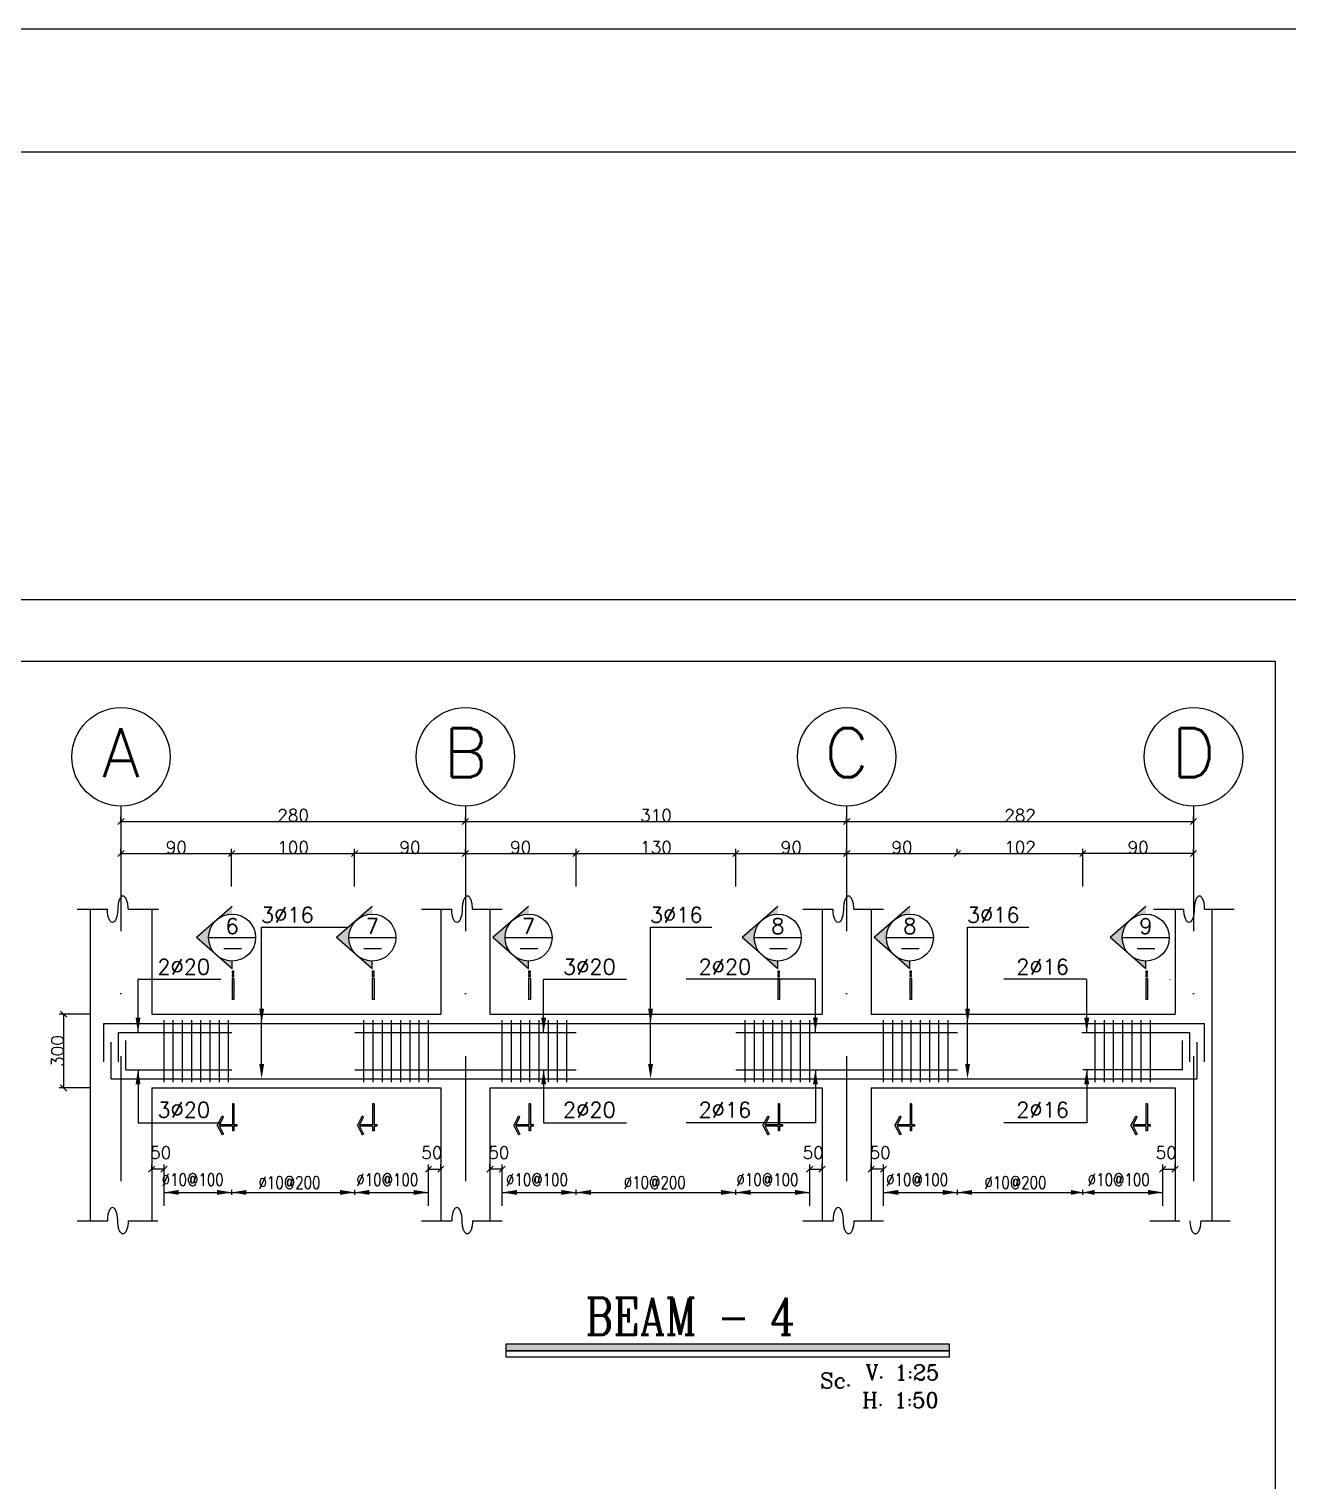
# Model space of a CAD drawing. Header units: millimetres. Extents: x -231 to 30223, y -7037 to 7120.
# Drawn here: x 23956 to 26003, y 4760 to 7120 of the extents above; entities that cross this region are included whole.
import ezdxf
from ezdxf.enums import TextEntityAlignment as Align

# ---------------------------------------------------------------- set-up
doc = ezdxf.new("R2010")
doc.units = ezdxf.units.MM
doc.linetypes.add('DASHDOTX2', pattern=[50.8, 25.4, -12.7, 0, -12.7])
for name, color, linetype in [('2', 2, 'Continuous'), ('3', 3, 'Continuous'), ('44', 150, 'Continuous'), ('5', 7, 'Continuous'), ('ax', 1, 'DASHDOTX2'), ('CADR', 2, 'Continuous'), ('COV', 4, 'Continuous'), ('DIM', 1, 'Continuous'), ('DST', 1, 'Continuous'), ('ESTILA', 7, 'Continuous'), ('HAT', 4, 'Continuous'), ('KH', 3, 'Continuous'), ('STT', 6, 'Continuous'), ('TEX', 4, 'Continuous'), ('TX', 2, 'Continuous'), ('TX1', 3, 'Continuous')]:
    doc.layers.add(name, color=color, linetype=linetype)
doc.styles.add('RC2', font='ROMANC.SHX', dxfattribs={"height": 25})
doc.styles.add('RC5', font='ROMANC.SHX', dxfattribs={"height": 50})
doc.styles.add('ROMANS', font='romans.shx')
doc.dimstyles.new('SC25', dxfattribs={"dimscale": 0.1, "dimtxt": 200, "dimasz": 0.5, "dimexe": 75, "dimexo": 0, "dimgap": 0, "dimtad": 1, "dimdec": 0, "dimlfac": 2.5, "dimdsep": 46, "dimtxsty": 'ROMANS', "dimblk": 'TIC', "dimcen": 0, "dimclrd": 44, "dimclre": 13, "dimclrt": 62, "dimadec": 0, "dimazin": 0, "dimtfac": 0.925926, "dimtdec": 0, "dimtix": 1, "dimtmove": 2, "dimatfit": 3, "dimldrblk": 'TIC', "dimfxl": 1, "dimtolj": 1, "dimarcsym": 0})
doc.dimstyles.new('SC50', dxfattribs={"dimscale": 0.1, "dimtxt": 200, "dimasz": 0.5, "dimexe": 75, "dimexo": 0, "dimgap": 0, "dimtad": 1, "dimdec": 0, "dimlfac": 0.5, "dimdsep": 46, "dimtxsty": 'ROMANS', "dimblk": 'TIC', "dimcen": 0, "dimclrd": 44, "dimclre": 1, "dimclrt": 62, "dimadec": 0, "dimazin": 0, "dimtfac": 0.925926, "dimtdec": 0, "dimtix": 1, "dimtmove": 2, "dimatfit": 3, "dimldrblk": 'TIC', "dimfxl": 1, "dimtolj": 1, "dimarcsym": 0})

# ---------------------------------------------------------------- blocks, each defined once
blk = doc.blocks.new('TIC')
blk.add_line((-100, -100), (100, 100))
blk = doc.blocks.new('*D208')
at = {"layer": 'DIM', "color": 1, "lineweight": -2, "transparency": 16777216}
for p, q in [((24845.5, 5726.1), (24845.5, 5787.4)), ((25105.4, 5726.1), (25105.4, 5787.4))]:
    blk.add_line(p, q, dxfattribs=at)
at = {"layer": 'DIM', "color": 44, "lineweight": -2, "transparency": 16777216}
blk.add_line((24845.6, 5779.9), (25105.3, 5779.9), dxfattribs=at)
at = {"layer": 'DIM', "color": 44, "lineweight": -2, "transparency": 16777216, "xscale": 0.05, "yscale": 0.05, "zscale": 0.05, "rotation": 180}
blk.add_blockref('TIC', (24845.5, 5779.9), dxfattribs=at)
at = {"layer": 'DIM', "color": 44, "lineweight": -2, "transparency": 16777216, "xscale": 0.05, "yscale": 0.05, "zscale": 0.05}
blk.add_blockref('TIC', (25105.4, 5779.9), dxfattribs=at)
at = {"layer": 'DIM', "color": 62, "transparency": 16777216, "insert": (24975.5, 5789.9), "char_height": 20, "attachment_point": 5, "style": 'ROMANS'}
blk.add_mtext('\\A1;130', dxfattribs=at)
blk = doc.blocks.new('*D209')
at = {"layer": 'DIM', "color": 1, "lineweight": -2, "transparency": 16777216}
for p, q in [((24665.5, 5832), (24665.5, 5839.5)), ((25285.5, 5832), (25285.5, 5839.5))]:
    blk.add_line(p, q, dxfattribs=at)
at = {"layer": 'DIM', "color": 44, "lineweight": -2, "transparency": 16777216}
blk.add_line((24665.6, 5832), (25285.5, 5832), dxfattribs=at)
at = {"layer": 'DIM', "color": 44, "lineweight": -2, "transparency": 16777216, "xscale": 0.05, "yscale": 0.05, "zscale": 0.05, "rotation": 180}
blk.add_blockref('TIC', (24665.5, 5832), dxfattribs=at)
at = {"layer": 'DIM', "color": 44, "lineweight": -2, "transparency": 16777216, "xscale": 0.05, "yscale": 0.05, "zscale": 0.05}
blk.add_blockref('TIC', (25285.5, 5832), dxfattribs=at)
at = {"layer": 'DIM', "color": 62, "transparency": 16777216, "insert": (24975.5, 5842), "char_height": 20, "attachment_point": 5, "style": 'ROMANS'}
blk.add_mtext('\\A1;310', dxfattribs=at)
blk = doc.blocks.new('*D393')
at = {"layer": 'DIM', "color": 1, "lineweight": -2, "transparency": 16777216}
for p, q in [((24665.5, 5779.9), (24665.5, 5787.4)), ((24845.5, 5726.1), (24845.5, 5787.4))]:
    blk.add_line(p, q, dxfattribs=at)
at = {"layer": 'DIM', "color": 44, "lineweight": -2, "transparency": 16777216}
blk.add_line((24665.6, 5779.9), (24845.5, 5779.9), dxfattribs=at)
at = {"layer": 'DIM', "color": 44, "lineweight": -2, "transparency": 16777216, "xscale": 0.05, "yscale": 0.05, "zscale": 0.05, "rotation": 180}
blk.add_blockref('TIC', (24665.5, 5779.9), dxfattribs=at)
at = {"layer": 'DIM', "color": 44, "lineweight": -2, "transparency": 16777216, "xscale": 0.05, "yscale": 0.05, "zscale": 0.05}
blk.add_blockref('TIC', (24845.5, 5779.9), dxfattribs=at)
at = {"layer": 'DIM', "color": 62, "transparency": 16777216, "insert": (24755.5, 5789.9), "char_height": 20, "attachment_point": 5, "style": 'ROMANS'}
blk.add_mtext('\\A1;90', dxfattribs=at)
blk = doc.blocks.new('*D394')
at = {"layer": 'DIM', "color": 1, "lineweight": -2, "transparency": 16777216}
for p, q in [((24105.5, 5779.9), (24105.5, 5787.4)), ((24285.5, 5726.1), (24285.5, 5787.4))]:
    blk.add_line(p, q, dxfattribs=at)
at = {"layer": 'DIM', "color": 44, "lineweight": -2, "transparency": 16777216}
blk.add_line((24105.6, 5779.9), (24285.5, 5779.9), dxfattribs=at)
at = {"layer": 'DIM', "color": 44, "lineweight": -2, "transparency": 16777216, "xscale": 0.05, "yscale": 0.05, "zscale": 0.05, "rotation": 180}
blk.add_blockref('TIC', (24105.5, 5779.9), dxfattribs=at)
at = {"layer": 'DIM', "color": 44, "lineweight": -2, "transparency": 16777216, "xscale": 0.05, "yscale": 0.05, "zscale": 0.05}
blk.add_blockref('TIC', (24285.5, 5779.9), dxfattribs=at)
at = {"layer": 'DIM', "color": 62, "transparency": 16777216, "insert": (24195.5, 5789.9), "char_height": 20, "attachment_point": 5, "style": 'ROMANS'}
blk.add_mtext('\\A1;90', dxfattribs=at)
blk = doc.blocks.new('*D395')
at = {"layer": 'DIM', "color": 1, "lineweight": -2, "transparency": 16777216}
for p, q in [((24485.5, 5726.1), (24485.5, 5787.4)), ((24665.5, 5779.9), (24665.5, 5787.4))]:
    blk.add_line(p, q, dxfattribs=at)
at = {"layer": 'DIM', "color": 44, "lineweight": -2, "transparency": 16777216}
blk.add_line((24665.5, 5779.9), (24485.6, 5779.9), dxfattribs=at)
at = {"layer": 'DIM', "color": 44, "lineweight": -2, "transparency": 16777216, "xscale": 0.05, "yscale": 0.05, "zscale": 0.05, "rotation": 180}
blk.add_blockref('TIC', (24485.5, 5779.9), dxfattribs=at)
at = {"layer": 'DIM', "color": 44, "lineweight": -2, "transparency": 16777216, "xscale": 0.05, "yscale": 0.05, "zscale": 0.05}
blk.add_blockref('TIC', (24665.5, 5779.9), dxfattribs=at)
at = {"layer": 'DIM', "color": 62, "transparency": 16777216, "insert": (24575.5, 5789.9), "char_height": 20, "attachment_point": 5, "style": 'ROMANS'}
blk.add_mtext('\\A1;90', dxfattribs=at)
blk = doc.blocks.new('*D396')
at = {"layer": 'DIM', "color": 1, "lineweight": -2, "transparency": 16777216}
for p, q in [((24285.5, 5779.9), (24285.5, 5787.4)), ((24485.5, 5726.1), (24485.5, 5787.4))]:
    blk.add_line(p, q, dxfattribs=at)
at = {"layer": 'DIM', "color": 44, "lineweight": -2, "transparency": 16777216}
blk.add_line((24285.6, 5779.9), (24485.5, 5779.9), dxfattribs=at)
at = {"layer": 'DIM', "color": 44, "lineweight": -2, "transparency": 16777216, "xscale": 0.05, "yscale": 0.05, "zscale": 0.05, "rotation": 180}
blk.add_blockref('TIC', (24285.5, 5779.9), dxfattribs=at)
at = {"layer": 'DIM', "color": 44, "lineweight": -2, "transparency": 16777216, "xscale": 0.05, "yscale": 0.05, "zscale": 0.05}
blk.add_blockref('TIC', (24485.5, 5779.9), dxfattribs=at)
at = {"layer": 'DIM', "color": 62, "transparency": 16777216, "insert": (24385.5, 5789.9), "char_height": 20, "attachment_point": 5, "style": 'ROMANS'}
blk.add_mtext('\\A1;100', dxfattribs=at)
blk = doc.blocks.new('EEE')
at = {"layer": '5'}
h = blk.add_hatch(color=256, dxfattribs=at)
h.paths.add_polyline_path([(-25.1, 28.8), (-58.1, 0), (-25.1, -28.8, -0.454846)])
h.paths.add_polyline_path([(-25.1, -28.8), (0, -50.6), (0, -38.2, -0.181206)])
h.paths.add_polyline_path([(0, 38.2), (0, 50.6), (-25.1, 28.8, -0.181206)])
h = blk.add_hatch(color=256, dxfattribs=at)
h.paths.add_polyline_path([(2.9, -57.6), (2.9, -54.7), (0, -54.7), (0, -57.6)])
h.paths.add_polyline_path([(0, -63.5), (2.9, -63.5), (2.9, -60.5), (0, -60.5)])
h.paths.add_polyline_path([(2.9, -66.4), (0, -66.4), (0, -100.6), (2.9, -100.6)])
blk.add_hatch(color=256, dxfattribs=at).paths.add_polyline_path([(0.4, -306.8), (0.4, -314.3), (2.9, -314.3), (2.9, -306.8), (8, -306.8), (8, -304.3), (2.9, -304.3), (2.9, -270), (0.4, -270), (0.4, -304.3), (-20.7, -304.3), (-14.1, -291.7), (-16.3, -290.5), (-24.2, -305.6), (-16.3, -320.7), (-14.1, -319.5), (-20.7, -306.8)])
at = {"layer": '2'}
for p, q in [((0, 50.6), (-58.1, 0)), ((0, -50.6), (-58.1, 0)), ((-38.2, 0), (38.2, 0)), ((0, -50.6), (0, -38.2)), ((2.9, -66.4), (0, -66.4)), ((0, -66.4), (0, -100.6)), ((2.9, -66.4), (2.9, -100.6)), ((2.9, -100.6), (0, -100.6)), ((2.9, -270), (0.4, -270)), ((-24.2, -305.6), (-16.3, -290.5)), ((-24.2, -305.6), (-16.3, -320.7)), ((-14.1, -291.7), (-16.3, -290.5)), ((8, -306.8), (8, -304.3)), ((-14.1, -319.5), (-16.3, -320.7)), ((2.9, -314.3), (0.4, -314.3))]:
    blk.add_line(p, q, dxfattribs=at)
for points in [[(0, -57.6), (2.9, -57.6), (2.9, -54.7), (0, -54.7)], [(0, -63.5), (2.9, -63.5), (2.9, -60.5), (0, -60.5)]]:
    blk.add_lwpolyline(points, close=True, dxfattribs=at)
for points in [[(0.4, -270), (0.4, -304.3)], [(2.9, -270), (2.9, -304.3)], [(0.4, -304.3), (-20.7, -304.3), (-14.1, -291.7)], [(0.4, -306.8), (-20.7, -306.8), (-14.1, -319.5)], [(0.4, -306.8), (0.4, -314.3)], [(8, -304.3), (2.9, -304.3)], [(8, -306.8), (2.9, -306.8)], [(2.9, -306.8), (2.9, -314.3)]]:
    blk.add_lwpolyline(points, dxfattribs=at)
blk.add_circle((0, 0), 38.2, dxfattribs=at)
at = {"layer": '3'}
blk.add_line((-13.7, -17.7), (15, -17.7), dxfattribs=at)
at = {"layer": 'TX1', "style": 'ROMANS'}
blk.add_attdef('B', text='', height=25, dxfattribs=at).set_placement((0, 18.7), align=Align.MIDDLE_CENTER)
blk = doc.blocks.new('*D448')
at = {"layer": 'DIM', "color": 13, "lineweight": -2, "transparency": 16777216}
for p, q in [((24056.3, 5518.8), (24004.8, 5518.8)), ((24056.3, 5398.8), (24004.8, 5398.8))]:
    blk.add_line(p, q, dxfattribs=at)
at = {"layer": 'DIM', "color": 44, "lineweight": -2, "transparency": 16777216}
blk.add_line((24012.3, 5518.8), (24012.3, 5398.9), dxfattribs=at)
at = {"layer": 'DIM', "color": 44, "lineweight": -2, "transparency": 16777216, "xscale": 0.05, "yscale": 0.05, "zscale": 0.05}
for p, rotation in [((24012.3, 5518.8), 90), ((24012.3, 5398.8), 270)]:
    blk.add_blockref('TIC', p, dxfattribs=dict(at, rotation=rotation))
at = {"layer": 'DIM', "color": 62, "transparency": 16777216, "insert": (24002.3, 5458.8), "char_height": 20, "attachment_point": 5, "rotation": 90, "style": 'ROMANS'}
blk.add_mtext('\\A1;300', dxfattribs=at)
blk = doc.blocks.new('*D450')
at = {"layer": 'DIM', "color": 13, "lineweight": -2, "transparency": 16777216}
for p, q in [((24155.5, 5266.6), (24155.5, 5274.1)), ((24175.5, 5207.2), (24175.5, 5274.1))]:
    blk.add_line(p, q, dxfattribs=at)
at = {"layer": 'DIM', "color": 44, "lineweight": -2, "transparency": 16777216}
blk.add_line((24175.5, 5266.6), (24155.6, 5266.6), dxfattribs=at)
at = {"layer": 'DIM', "color": 44, "lineweight": -2, "transparency": 16777216, "xscale": 0.05, "yscale": 0.05, "zscale": 0.05, "rotation": 180}
blk.add_blockref('TIC', (24155.5, 5266.6), dxfattribs=at)
at = {"layer": 'DIM', "color": 44, "lineweight": -2, "transparency": 16777216, "xscale": 0.05, "yscale": 0.05, "zscale": 0.05}
blk.add_blockref('TIC', (24175.5, 5266.6), dxfattribs=at)
at = {"layer": 'DIM', "color": 62, "transparency": 16777216, "insert": (24170, 5293.6), "char_height": 20, "attachment_point": 5, "style": 'ROMANS'}
blk.add_mtext('\\A1;50', dxfattribs=at)
blk = doc.blocks.new('*D451')
at = {"layer": 'DIM', "color": 13, "lineweight": -2, "transparency": 16777216}
for p, q in [((24705.5, 5266.6), (24705.5, 5274.1)), ((24725.5, 5207.2), (24725.5, 5274.1))]:
    blk.add_line(p, q, dxfattribs=at)
at = {"layer": 'DIM', "color": 44, "lineweight": -2, "transparency": 16777216}
blk.add_line((24725.5, 5266.6), (24705.6, 5266.6), dxfattribs=at)
at = {"layer": 'DIM', "color": 44, "lineweight": -2, "transparency": 16777216, "xscale": 0.05, "yscale": 0.05, "zscale": 0.05, "rotation": 180}
blk.add_blockref('TIC', (24705.5, 5266.6), dxfattribs=at)
at = {"layer": 'DIM', "color": 44, "lineweight": -2, "transparency": 16777216, "xscale": 0.05, "yscale": 0.05, "zscale": 0.05}
blk.add_blockref('TIC', (24725.5, 5266.6), dxfattribs=at)
at = {"layer": 'DIM', "color": 62, "transparency": 16777216, "insert": (24720, 5293.6), "char_height": 20, "attachment_point": 5, "style": 'ROMANS'}
blk.add_mtext('\\A1;50', dxfattribs=at)
blk = doc.blocks.new('*D452')
at = {"layer": 'DIM', "color": 13, "lineweight": -2, "transparency": 16777216}
for p, q in [((24605.5, 5207.2), (24605.5, 5274.1)), ((24625.5, 5266.6), (24625.5, 5274.1))]:
    blk.add_line(p, q, dxfattribs=at)
at = {"layer": 'DIM', "color": 44, "lineweight": -2, "transparency": 16777216}
blk.add_line((24605.6, 5266.6), (24625.5, 5266.6), dxfattribs=at)
at = {"layer": 'DIM', "color": 44, "lineweight": -2, "transparency": 16777216, "xscale": 0.05, "yscale": 0.05, "zscale": 0.05, "rotation": 180}
blk.add_blockref('TIC', (24605.5, 5266.6), dxfattribs=at)
at = {"layer": 'DIM', "color": 44, "lineweight": -2, "transparency": 16777216, "xscale": 0.05, "yscale": 0.05, "zscale": 0.05}
blk.add_blockref('TIC', (24625.5, 5266.6), dxfattribs=at)
at = {"layer": 'DIM', "color": 62, "transparency": 16777216, "insert": (24611.1, 5293.6), "char_height": 20, "attachment_point": 5, "style": 'ROMANS'}
blk.add_mtext('\\A1;50', dxfattribs=at)
blk = doc.blocks.new('*D457')
at = {"layer": 'DIM', "color": 1, "lineweight": -2, "transparency": 16777216}
for p, q in [((24105.5, 5832), (24105.5, 5839.5)), ((24665.5, 5832), (24665.5, 5839.5))]:
    blk.add_line(p, q, dxfattribs=at)
at = {"layer": 'DIM', "color": 44, "lineweight": -2, "transparency": 16777216}
blk.add_line((24105.6, 5832), (24665.5, 5832), dxfattribs=at)
at = {"layer": 'DIM', "color": 44, "lineweight": -2, "transparency": 16777216, "xscale": 0.05, "yscale": 0.05, "zscale": 0.05, "rotation": 180}
blk.add_blockref('TIC', (24105.5, 5832), dxfattribs=at)
at = {"layer": 'DIM', "color": 44, "lineweight": -2, "transparency": 16777216, "xscale": 0.05, "yscale": 0.05, "zscale": 0.05}
blk.add_blockref('TIC', (24665.5, 5832), dxfattribs=at)
at = {"layer": 'DIM', "color": 62, "transparency": 16777216, "insert": (24385.5, 5842), "char_height": 20, "attachment_point": 5, "style": 'ROMANS'}
blk.add_mtext('\\A1;280', dxfattribs=at)
blk = doc.blocks.new('*D765')
at = {"layer": 'DIM', "color": 1, "lineweight": -2, "transparency": 16777216}
for p, q in [((25105.4, 5726.1), (25105.4, 5787.4)), ((25285.5, 5779), (25285.5, 5787.4))]:
    blk.add_line(p, q, dxfattribs=at)
at = {"layer": 'DIM', "color": 44, "lineweight": -2, "transparency": 16777216}
blk.add_line((25105.4, 5779.9), (25285.5, 5779.9), dxfattribs=at)
at = {"layer": 'DIM', "color": 44, "lineweight": -2, "transparency": 16777216, "xscale": 0.05, "yscale": 0.05, "zscale": 0.05, "rotation": 180}
blk.add_blockref('TIC', (25105.4, 5779.9), dxfattribs=at)
at = {"layer": 'DIM', "color": 44, "lineweight": -2, "transparency": 16777216, "xscale": 0.05, "yscale": 0.05, "zscale": 0.05}
blk.add_blockref('TIC', (25285.5, 5779.9), dxfattribs=at)
at = {"layer": 'DIM', "color": 62, "transparency": 16777216, "insert": (25195.5, 5789.9), "char_height": 20, "attachment_point": 5, "style": 'ROMANS'}
blk.add_mtext('\\A1;90', dxfattribs=at)
blk = doc.blocks.new('*D561')
at = {"layer": 'DIM', "color": 1, "lineweight": -2, "transparency": 16777216}
for p, q in [((25669.5, 5726.1), (25669.5, 5787.4)), ((25849.5, 5779.9), (25849.5, 5787.4))]:
    blk.add_line(p, q, dxfattribs=at)
at = {"layer": 'DIM', "color": 44, "lineweight": -2, "transparency": 16777216}
blk.add_line((25849.5, 5779.9), (25669.6, 5779.9), dxfattribs=at)
at = {"layer": 'DIM', "color": 44, "lineweight": -2, "transparency": 16777216, "xscale": 0.05, "yscale": 0.05, "zscale": 0.05, "rotation": 180}
blk.add_blockref('TIC', (25669.5, 5779.9), dxfattribs=at)
at = {"layer": 'DIM', "color": 44, "lineweight": -2, "transparency": 16777216, "xscale": 0.05, "yscale": 0.05, "zscale": 0.05}
blk.add_blockref('TIC', (25849.5, 5779.9), dxfattribs=at)
at = {"layer": 'DIM', "color": 62, "transparency": 16777216, "insert": (25759.5, 5789.9), "char_height": 20, "attachment_point": 5, "style": 'ROMANS'}
blk.add_mtext('\\A1;90', dxfattribs=at)
blk = doc.blocks.new('*D576')
at = {"layer": 'DIM', "color": 13, "lineweight": -2, "transparency": 16777216}
for p, q in [((25325.5, 5266.6), (25325.5, 5274.1)), ((25345.5, 5207.2), (25345.5, 5274.1))]:
    blk.add_line(p, q, dxfattribs=at)
at = {"layer": 'DIM', "color": 44, "lineweight": -2, "transparency": 16777216}
blk.add_line((25345.5, 5266.6), (25325.6, 5266.6), dxfattribs=at)
at = {"layer": 'DIM', "color": 44, "lineweight": -2, "transparency": 16777216, "xscale": 0.05, "yscale": 0.05, "zscale": 0.05, "rotation": 180}
blk.add_blockref('TIC', (25325.5, 5266.6), dxfattribs=at)
at = {"layer": 'DIM', "color": 44, "lineweight": -2, "transparency": 16777216, "xscale": 0.05, "yscale": 0.05, "zscale": 0.05}
blk.add_blockref('TIC', (25345.5, 5266.6), dxfattribs=at)
at = {"layer": 'DIM', "color": 62, "transparency": 16777216, "insert": (25340, 5293.6), "char_height": 20, "attachment_point": 5, "style": 'ROMANS'}
blk.add_mtext('\\A1;50', dxfattribs=at)
blk = doc.blocks.new('*D577')
at = {"layer": 'DIM', "color": 13, "lineweight": -2, "transparency": 16777216}
for p, q in [((25225.5, 5207.2), (25225.5, 5274.1)), ((25245.5, 5266.6), (25245.5, 5274.1))]:
    blk.add_line(p, q, dxfattribs=at)
at = {"layer": 'DIM', "color": 44, "lineweight": -2, "transparency": 16777216}
blk.add_line((25225.6, 5266.6), (25245.5, 5266.6), dxfattribs=at)
at = {"layer": 'DIM', "color": 44, "lineweight": -2, "transparency": 16777216, "xscale": 0.05, "yscale": 0.05, "zscale": 0.05, "rotation": 180}
blk.add_blockref('TIC', (25225.5, 5266.6), dxfattribs=at)
at = {"layer": 'DIM', "color": 44, "lineweight": -2, "transparency": 16777216, "xscale": 0.05, "yscale": 0.05, "zscale": 0.05}
blk.add_blockref('TIC', (25245.5, 5266.6), dxfattribs=at)
at = {"layer": 'DIM', "color": 62, "transparency": 16777216, "insert": (25231.1, 5293.6), "char_height": 20, "attachment_point": 5, "style": 'ROMANS'}
blk.add_mtext('\\A1;50', dxfattribs=at)
blk = doc.blocks.new('*D578')
at = {"layer": 'DIM', "color": 13, "lineweight": -2, "transparency": 16777216}
for p, q in [((25799.5, 5207.2), (25799.5, 5274.1)), ((25819.5, 5266.6), (25819.5, 5274.1))]:
    blk.add_line(p, q, dxfattribs=at)
at = {"layer": 'DIM', "color": 44, "lineweight": -2, "transparency": 16777216}
blk.add_line((25799.6, 5266.6), (25819.5, 5266.6), dxfattribs=at)
at = {"layer": 'DIM', "color": 44, "lineweight": -2, "transparency": 16777216, "xscale": 0.05, "yscale": 0.05, "zscale": 0.05, "rotation": 180}
blk.add_blockref('TIC', (25799.5, 5266.6), dxfattribs=at)
at = {"layer": 'DIM', "color": 44, "lineweight": -2, "transparency": 16777216, "xscale": 0.05, "yscale": 0.05, "zscale": 0.05}
blk.add_blockref('TIC', (25819.5, 5266.6), dxfattribs=at)
at = {"layer": 'DIM', "color": 62, "transparency": 16777216, "insert": (25805.1, 5293.6), "char_height": 20, "attachment_point": 5, "style": 'ROMANS'}
blk.add_mtext('\\A1;50', dxfattribs=at)
blk = doc.blocks.new('*D617')
at = {"layer": 'DIM', "color": 1, "lineweight": -2, "transparency": 16777216}
for p, q in [((25285.5, 5832), (25285.5, 5839.5)), ((25849.5, 5832), (25849.5, 5839.5))]:
    blk.add_line(p, q, dxfattribs=at)
at = {"layer": 'DIM', "color": 44, "lineweight": -2, "transparency": 16777216}
blk.add_line((25285.6, 5832), (25849.5, 5832), dxfattribs=at)
at = {"layer": 'DIM', "color": 44, "lineweight": -2, "transparency": 16777216, "xscale": 0.05, "yscale": 0.05, "zscale": 0.05, "rotation": 180}
blk.add_blockref('TIC', (25285.5, 5832), dxfattribs=at)
at = {"layer": 'DIM', "color": 44, "lineweight": -2, "transparency": 16777216, "xscale": 0.05, "yscale": 0.05, "zscale": 0.05}
blk.add_blockref('TIC', (25849.5, 5832), dxfattribs=at)
at = {"layer": 'DIM', "color": 62, "transparency": 16777216, "insert": (25567.5, 5842), "char_height": 20, "attachment_point": 5, "style": 'ROMANS'}
blk.add_mtext('\\A1;282', dxfattribs=at)
blk = doc.blocks.new('*D769')
at = {"layer": 'DIM', "color": 1, "lineweight": -2, "transparency": 16777216}
for p, q in [((25285.5, 5779), (25285.5, 5787.4)), ((25465.5, 5779), (25465.5, 5787.4))]:
    blk.add_line(p, q, dxfattribs=at)
at = {"layer": 'DIM', "color": 44, "lineweight": -2, "transparency": 16777216}
blk.add_line((25285.6, 5779.9), (25465.5, 5779.9), dxfattribs=at)
at = {"layer": 'DIM', "color": 44, "lineweight": -2, "transparency": 16777216, "xscale": 0.05, "yscale": 0.05, "zscale": 0.05, "rotation": 180}
blk.add_blockref('TIC', (25285.5, 5779.9), dxfattribs=at)
at = {"layer": 'DIM', "color": 44, "lineweight": -2, "transparency": 16777216, "xscale": 0.05, "yscale": 0.05, "zscale": 0.05}
blk.add_blockref('TIC', (25465.5, 5779.9), dxfattribs=at)
at = {"layer": 'DIM', "color": 62, "transparency": 16777216, "insert": (25375.5, 5789.9), "char_height": 20, "attachment_point": 5, "style": 'ROMANS'}
blk.add_mtext('\\A1;90', dxfattribs=at)
blk = doc.blocks.new('*D618')
at = {"layer": 'DIM', "color": 1, "lineweight": -2, "transparency": 16777216}
for p, q in [((25465.5, 5779), (25465.5, 5787.4)), ((25669.5, 5774.7), (25669.5, 5787.4))]:
    blk.add_line(p, q, dxfattribs=at)
at = {"layer": 'DIM', "color": 44, "lineweight": -2, "transparency": 16777216}
blk.add_line((25465.6, 5779.9), (25669.5, 5779.9), dxfattribs=at)
at = {"layer": 'DIM', "color": 44, "lineweight": -2, "transparency": 16777216, "xscale": 0.05, "yscale": 0.05, "zscale": 0.05, "rotation": 180}
blk.add_blockref('TIC', (25465.5, 5779.9), dxfattribs=at)
at = {"layer": 'DIM', "color": 44, "lineweight": -2, "transparency": 16777216, "xscale": 0.05, "yscale": 0.05, "zscale": 0.05}
blk.add_blockref('TIC', (25669.5, 5779.9), dxfattribs=at)
at = {"layer": 'DIM', "color": 62, "transparency": 16777216, "insert": (25567.5, 5789.9), "char_height": 20, "attachment_point": 5, "style": 'ROMANS'}
blk.add_mtext('\\A1;102', dxfattribs=at)

msp = doc.modelspace()

# ---------------------------------------------------------------- linework, layer by layer
at = {"layer": '2'}
for centre in [(24105.543782, 5937.013808), (24665.543782, 5937.013808), (25285.543782, 5937.013808), (25849.543782, 5937.013808)]:
    msp.add_circle(centre, 80, dxfattribs=at)
at = {"layer": '3'}
for points in [[(25452.678801, 4981.976406), (24731.319587, 4981.976406), (24731.319587, 4971.315004), (25452.678801, 4971.315004)], [(25452.678801, 4971.315004), (24731.319587, 4971.315004), (24731.319587, 4961.719748), (25452.678801, 4961.719748)]]:
    msp.add_lwpolyline(points, close=True, dxfattribs=at)
msp.add_trace([(24731.319587, 4981.976406), (24731.319587, 4971.315004), (25452.678801, 4981.976406), (25452.678801, 4971.315004)], dxfattribs=at)
at = {"layer": 'ax', "ltscale": 8}
for p, q in [((24105.543782, 5857.013808), (24105.543782, 5163.065862)), ((24665.543782, 5857.013808), (24665.543782, 5163.065862)), ((25285.543782, 5857.013808), (25285.543782, 5163.065862)), ((25849.543782, 5857.013808), (25849.543782, 5163.065862))]:
    msp.add_line(p, q, dxfattribs=at)
at = {"layer": 'CADR', "color": 15}
msp.add_lwpolyline([(26082.062068, 6192.621269), (26082.062068, 252.621269), (17672.062068, 252.621269), (17672.062068, 6192.621269), (26082.062068, 6192.621269)], dxfattribs=at)
at = {"layer": 'CADR'}
msp.add_lwpolyline([(25982.062068, 6092.621269), (25982.062068, 352.621269), (17872.062068, 352.621269), (17872.062068, 6092.621269)], close=True, dxfattribs=at)
at = {"layer": 'COV'}
for p, q in [((24055.543782, 5689.289235), (24055.543782, 5182.881551)), ((24155.543782, 5689.289235), (24155.543782, 5518.807829)), ((24625.543782, 5689.289235), (24625.543782, 5518.807829)), ((24705.543782, 5689.289235), (24705.543782, 5518.807829)), ((25245.543782, 5689.289235), (25245.543782, 5518.807829)), ((25325.543782, 5689.289235), (25325.543782, 5518.807829)), ((25819.543782, 5689.289235), (25819.543782, 5518.807829)), ((25879.543782, 5689.289235), (25879.543782, 5182.881551)), ((24155.543782, 5518.807829), (24625.543782, 5518.807829)), ((24705.543782, 5518.807829), (25245.543782, 5518.807829)), ((25325.543782, 5518.807829), (25819.543782, 5518.807829)), ((24155.543782, 5398.807829), (24625.543782, 5398.807829)), ((24155.543782, 5398.807829), (24155.543782, 5182.881551)), ((24625.543782, 5398.807829), (24625.543782, 5182.881551)), ((24705.543782, 5398.807829), (25245.543782, 5398.807829)), ((24705.543782, 5398.807829), (24705.543782, 5182.881551)), ((25245.543782, 5398.807829), (25245.543782, 5182.881551)), ((25325.543782, 5398.807829), (25819.543782, 5398.807829)), ((25325.543782, 5398.807829), (25325.543782, 5182.881551)), ((25819.543782, 5398.807829), (25819.543782, 5182.881551))]:
    msp.add_line(p, q, dxfattribs=at)
at = {"layer": 'DST'}
for p, q in [((24034.270782, 5689.289235), (24083.371122, 5689.289235)), ((24117.187932, 5689.289235), (24166.288272, 5689.289235)), ((24594.270782, 5689.289235), (24643.371122, 5689.289235)), ((24677.187932, 5689.289235), (24725.230215, 5689.289235)), ((25214.270782, 5689.289235), (25263.371122, 5689.289235)), ((25297.187932, 5689.289235), (25345.230215, 5689.289235)), ((25784.714383, 5689.289235), (25833.814723, 5689.289235)), ((25867.631532, 5689.289235), (25915.673816, 5689.289235)), ((24334.27234, 5659.943114), (24474.194873, 5659.943114)), ((24334.27234, 5503.807829), (24334.27234, 5659.943114)), ((24966.624689, 5503.807829), (24966.624689, 5659.943114)), ((24966.624689, 5659.943114), (25066.547221, 5659.943114)), ((25482.106474, 5659.943114), (25582.029006, 5659.943114)), ((25482.106474, 5503.807829), (25482.106474, 5659.943114)), ((24133.246963, 5488.807829), (24133.246963, 5575.287908)), ((24133.746963, 5575.787908), (24267.875211, 5575.787908)), ((24334.27234, 5437.807829), (24334.27234, 5581.875471)), ((24792.794325, 5488.807829), (24792.794325, 5575.287908)), ((24793.294325, 5575.787908), (24927.422573, 5575.787908)), ((24966.624689, 5437.807829), (24966.624689, 5581.875471)), ((25234.731898, 5575.787908), (25024.656593, 5575.787908)), ((25234.731898, 5488.807829), (25234.731898, 5575.787908)), ((25482.106474, 5437.807829), (25482.106474, 5581.875471)), ((25675.393456, 5575.787908), (25541.265208, 5575.787908)), ((25675.893456, 5488.807829), (25675.893456, 5575.287908)), ((24133.246963, 5428.807829), (24133.246963, 5342.32775)), ((24792.794325, 5428.807829), (24792.794325, 5342.32775)), ((25234.731898, 5428.807829), (25234.731898, 5341.82775)), ((25675.893456, 5428.807829), (25675.893456, 5342.32775)), ((24133.746963, 5341.82775), (24267.875211, 5341.82775)), ((24793.294325, 5341.82775), (24927.422573, 5341.82775)), ((25234.731898, 5341.82775), (25024.656593, 5341.82775)), ((25675.393456, 5341.82775), (25541.265208, 5341.82775)), ((24175.543782, 5224.948966), (24175.543782, 5232.948966)), ((24175.543782, 5228.948966), (24605.543782, 5228.948966)), ((24285.543782, 5224.948966), (24285.543782, 5232.948966)), ((24285.543782, 5224.948966), (24285.543782, 5232.948966)), ((24485.543782, 5224.948966), (24485.543782, 5232.948966)), ((24485.543782, 5224.948966), (24485.543782, 5232.948966)), ((24485.543782, 5224.948966), (24485.543782, 5232.948966)), ((24485.543782, 5224.948966), (24485.543782, 5232.948966)), ((24605.543782, 5224.948966), (24605.543782, 5232.948966)), ((24725.543782, 5224.948966), (24725.543782, 5232.948966)), ((24725.543782, 5228.948966), (25225.543782, 5228.948966)), ((24845.543782, 5224.948966), (24845.543782, 5232.948966)), ((25105.359555, 5224.948966), (25105.359555, 5232.948966)), ((25105.359555, 5224.948966), (25105.359555, 5232.948966)), ((25225.543782, 5224.948966), (25225.543782, 5232.948966)), ((25225.543782, 5224.948966), (25225.543782, 5232.948966)), ((25345.543782, 5224.948966), (25345.543782, 5232.948966)), ((25345.543782, 5224.948966), (25345.543782, 5232.948966)), ((25345.543782, 5228.948966), (25799.543782, 5228.948966)), ((25465.543782, 5224.948966), (25465.543782, 5232.948966)), ((25465.543782, 5224.948966), (25465.543782, 5232.948966)), ((25465.543782, 5224.948966), (25465.543782, 5232.948966)), ((25465.543782, 5224.948966), (25465.543782, 5232.948966)), ((25669.543782, 5224.948966), (25669.543782, 5232.948966)), ((25669.543782, 5224.948966), (25669.543782, 5232.948966)), ((25799.543782, 5224.948966), (25799.543782, 5232.948966)), ((24034.270782, 5182.881551), (24083.371122, 5182.881551)), ((24117.187932, 5182.881551), (24165.230215, 5182.881551)), ((24594.270782, 5182.881551), (24643.371122, 5182.881551)), ((24677.187932, 5182.881551), (24725.230215, 5182.881551)), ((25214.270782, 5182.881551), (25263.371122, 5182.881551)), ((25297.187932, 5182.881551), (25345.230215, 5182.881551)), ((25778.270782, 5182.881551), (25827.371122, 5182.881551)), ((25861.187931, 5182.881551), (25909.230215, 5182.881551))]:
    msp.add_line(p, q, dxfattribs=at)
for points in [[(24100.279527, 5689.289235, -0.0403680359), (24099.569887, 5680.513927, -0.0533262152), (24097.803349, 5674.079326, -0.0964678183), (24094.534084, 5668.94303, -0.2057382443), (24091.825325, 5667.779175, -0.2057382443), (24089.116566, 5668.94303, -0.0964678183), (24085.847301, 5674.079326, -0.0533262152), (24084.080763, 5680.513927, -0.0403680359), (24083.371122, 5689.289235, -0.0403680359)], [(24117.187932, 5689.289235, 0.0403680359), (24116.478292, 5698.064542, 0.0533262152), (24114.711753, 5704.499144, 0.0964678183), (24111.442488, 5709.63544, 0.2057382443), (24108.733729, 5710.799294, 0.2057382443), (24106.02497, 5709.63544, 0.0964678183), (24102.755706, 5704.499144, 0.0533262152), (24100.989167, 5698.064542, 0.0403680359), (24100.279527, 5689.289235, 0.0403680359)], [(24660.279527, 5689.289235, -0.0403680359), (24659.569887, 5680.513927, -0.0533262152), (24657.803349, 5674.079326, -0.0964678183), (24654.534084, 5668.94303, -0.2057382443), (24651.825325, 5667.779175, -0.2057382443), (24649.116566, 5668.94303, -0.0964678183), (24645.847301, 5674.079326, -0.0533262152), (24644.080763, 5680.513927, -0.0403680359), (24643.371122, 5689.289235, -0.0403680359)], [(24677.187932, 5689.289235, 0.0403680359), (24676.478292, 5698.064542, 0.0533262152), (24674.711753, 5704.499144, 0.0964678183), (24671.442488, 5709.63544, 0.2057382443), (24668.733729, 5710.799294, 0.2057382443), (24666.02497, 5709.63544, 0.0964678183), (24662.755706, 5704.499144, 0.0533262152), (24660.989167, 5698.064542, 0.0403680359), (24660.279527, 5689.289235, 0.0403680359)], [(25280.279527, 5689.289235, -0.0403680359), (25279.569887, 5680.513927, -0.0533262152), (25277.803349, 5674.079326, -0.0964678183), (25274.534084, 5668.94303, -0.2057382443), (25271.825325, 5667.779175, -0.2057382443), (25269.116566, 5668.94303, -0.0964678183), (25265.847301, 5674.079326, -0.0533262152), (25264.080763, 5680.513927, -0.0403680359), (25263.371122, 5689.289235, -0.0403680359)], [(25297.187932, 5689.289235, 0.0403680359), (25296.478292, 5698.064542, 0.0533262152), (25294.711753, 5704.499144, 0.0964678183), (25291.442488, 5709.63544, 0.2057382443), (25288.733729, 5710.799294, 0.2057382443), (25286.02497, 5709.63544, 0.0964678183), (25282.755706, 5704.499144, 0.0533262152), (25280.989167, 5698.064542, 0.0403680359), (25280.279527, 5689.289235, 0.0403680359)], [(25850.723127, 5689.289235, -0.0403680359), (25850.013487, 5680.513927, -0.0533262152), (25848.246949, 5674.079326, -0.0964678183), (25844.977684, 5668.94303, -0.2057382443), (25842.268925, 5667.779175, -0.2057382443), (25839.560166, 5668.94303, -0.0964678183), (25836.290901, 5674.079326, -0.0533262152), (25834.524363, 5680.513927, -0.0403680359), (25833.814723, 5689.289235, -0.0403680359)], [(25867.631532, 5689.289235, 0.0403680359), (25866.921892, 5698.064542, 0.0533262152), (25865.155354, 5704.499144, 0.0964678183), (25861.886089, 5709.63544, 0.2057382443), (25859.17733, 5710.799294, 0.2057382443), (25856.468571, 5709.63544, 0.0964678183), (25853.199306, 5704.499144, 0.0533262152), (25851.432768, 5698.064542, 0.0403680359), (25850.723127, 5689.289235, 0.0403680359)], [(24100.279527, 5182.881551, 0.0403680359), (24099.569887, 5191.656858, 0.0533262152), (24097.803349, 5198.091459, 0.0964678183), (24094.534084, 5203.227755, 0.2057382443), (24091.825325, 5204.39161, 0.2057382443), (24089.116566, 5203.227755, 0.0964678183), (24085.847301, 5198.091459, 0.0533262152), (24084.080763, 5191.656858, 0.0403680359), (24083.371122, 5182.881551, 0.0403680359)], [(24660.279527, 5182.881551, 0.0403680359), (24659.569887, 5191.656858, 0.0533262152), (24657.803349, 5198.091459, 0.0964678183), (24654.534084, 5203.227755, 0.2057382443), (24651.825325, 5204.39161, 0.2057382443), (24649.116566, 5203.227755, 0.0964678183), (24645.847301, 5198.091459, 0.0533262152), (24644.080763, 5191.656858, 0.0403680359), (24643.371122, 5182.881551, 0.0403680359)], [(25280.279527, 5182.881551, 0.0403680359), (25279.569887, 5191.656858, 0.0533262152), (25277.803349, 5198.091459, 0.0964678183), (25274.534084, 5203.227755, 0.2057382443), (25271.825325, 5204.39161, 0.2057382443), (25269.116566, 5203.227755, 0.0964678183), (25265.847301, 5198.091459, 0.0533262152), (25264.080763, 5191.656858, 0.0403680359), (25263.371122, 5182.881551, 0.0403680359)], [(24117.187932, 5182.881551, -0.0403680359), (24116.478292, 5174.106243, -0.0533262152), (24114.711753, 5167.671642, -0.0964678183), (24111.442488, 5162.535346, -0.2057382443), (24108.733729, 5161.371491, -0.2057382443), (24106.02497, 5162.535346, -0.0964678183), (24102.755706, 5167.671642, -0.0533262152), (24100.989167, 5174.106243, -0.0403680359), (24100.279527, 5182.881551, -0.0403680359)], [(24677.187932, 5182.881551, -0.0403680359), (24676.478292, 5174.106243, -0.0533262152), (24674.711753, 5167.671642, -0.0964678183), (24671.442488, 5162.535346, -0.2057382443), (24668.733729, 5161.371491, -0.2057382443), (24666.02497, 5162.535346, -0.0964678183), (24662.755706, 5167.671642, -0.0533262152), (24660.989167, 5174.106243, -0.0403680359), (24660.279527, 5182.881551, -0.0403680359)], [(25297.187932, 5182.881551, -0.0403680359), (25296.478292, 5174.106243, -0.0533262152), (25294.711753, 5167.671642, -0.0964678183), (25291.442488, 5162.535346, -0.2057382443), (25288.733729, 5161.371491, -0.2057382443), (25286.02497, 5162.535346, -0.0964678183), (25282.755706, 5167.671642, -0.0533262152), (25280.989167, 5174.106243, -0.0403680359), (25280.279527, 5182.881551, -0.0403680359)], [(25861.187931, 5182.881551, -0.0403680359), (25860.478291, 5174.106243, -0.0533262152), (25858.711753, 5167.671642, -0.0964678183), (25855.442488, 5162.535346, -0.2057382443), (25852.733729, 5161.371491, -0.2057382443), (25850.02497, 5162.535346, -0.0964678183), (25846.755705, 5167.671642, -0.0533262152), (25844.989167, 5174.106243, -0.0403680359), (25844.279526, 5182.881551, -0.0403680359)]]:
    msp.add_lwpolyline(points, format="xyb", dxfattribs=at)
for centre, start, end in [((24133.746963, 5575.287908), 90, 180), ((24793.294325, 5575.287908), 90, 180), ((25811.340601, 5575.287908), 0, 90), ((24133.746963, 5342.32775), 180, 270), ((24793.294325, 5342.32775), 180, 270), ((25811.340601, 5342.32775), 270, 0)]:
    msp.add_arc(centre, 0.5, start, end, dxfattribs=at)
for points in [[(24330.27234, 5527.807829), (24334.27234, 5503.807829), (24338.27234, 5527.807829)], [(24962.624689, 5527.807829), (24966.624689, 5503.807829), (24970.624689, 5527.807829)], [(25478.106474, 5527.807829), (25482.106474, 5503.807829), (25486.106474, 5527.807829)], [(24129.246963, 5512.807829), (24133.246963, 5488.807829), (24137.246963, 5512.807829)], [(24788.794325, 5512.807829), (24792.794325, 5488.807829), (24796.794325, 5512.807829)], [(25238.731898, 5512.807829), (25234.731898, 5488.807829), (25230.731898, 5512.807829)], [(25679.893456, 5512.807829), (25675.893456, 5488.807829), (25671.893456, 5512.807829)], [(24330.27234, 5437.807829), (24334.27234, 5413.807829), (24338.27234, 5437.807829)], [(24962.624689, 5437.807829), (24966.624689, 5413.807829), (24970.624689, 5437.807829)], [(25478.106474, 5437.807829), (25482.106474, 5413.807829), (25486.106474, 5437.807829)], [(24129.246963, 5404.807829), (24133.246963, 5428.807829), (24137.246963, 5404.807829)], [(24788.794325, 5404.807829), (24792.794325, 5428.807829), (24796.794325, 5404.807829)], [(25238.731898, 5404.807829), (25234.731898, 5428.807829), (25230.731898, 5404.807829)], [(25679.893456, 5404.807829), (25675.893456, 5428.807829), (25671.893456, 5404.807829)], [(24199.543782, 5232.948966), (24175.543782, 5228.948966), (24199.543782, 5224.948966)], [(24261.543782, 5232.948966), (24285.543782, 5228.948966), (24261.543782, 5224.948966)], [(24309.543782, 5232.948966), (24285.543782, 5228.948966), (24309.543782, 5224.948966)], [(24461.543782, 5232.948966), (24485.543782, 5228.948966), (24461.543782, 5224.948966)], [(24461.543782, 5232.948966), (24485.543782, 5228.948966), (24461.543782, 5224.948966)], [(24509.543782, 5232.948966), (24485.543782, 5228.948966), (24509.543782, 5224.948966)], [(24509.543782, 5232.948966), (24485.543782, 5228.948966), (24509.543782, 5224.948966)], [(24581.543782, 5232.948966), (24605.543782, 5228.948966), (24581.543782, 5224.948966)], [(24749.543782, 5232.948966), (24725.543782, 5228.948966), (24749.543782, 5224.948966)], [(24821.543782, 5232.948966), (24845.543782, 5228.948966), (24821.543782, 5224.948966)], [(24869.543782, 5232.948966), (24845.543782, 5228.948966), (24869.543782, 5224.948966)], [(25081.359555, 5232.948966), (25105.359555, 5228.948966), (25081.359555, 5224.948966)], [(25129.359555, 5232.948966), (25105.359555, 5228.948966), (25129.359555, 5224.948966)], [(25201.543782, 5232.948966), (25225.543782, 5228.948966), (25201.543782, 5224.948966)], [(25201.543782, 5232.948966), (25225.543782, 5228.948966), (25201.543782, 5224.948966)], [(25369.543782, 5232.948966), (25345.543782, 5228.948966), (25369.543782, 5224.948966)], [(25369.543782, 5232.948966), (25345.543782, 5228.948966), (25369.543782, 5224.948966)], [(25441.543782, 5232.948966), (25465.543782, 5228.948966), (25441.543782, 5224.948966)], [(25441.543782, 5232.948966), (25465.543782, 5228.948966), (25441.543782, 5224.948966)], [(25489.543782, 5232.948966), (25465.543782, 5228.948966), (25489.543782, 5224.948966)], [(25489.543782, 5232.948966), (25465.543782, 5228.948966), (25489.543782, 5224.948966)], [(25650.162864, 5232.948966), (25669.543782, 5228.948966), (25650.162864, 5224.948966)], [(25688.924699, 5232.948966), (25669.543782, 5228.948966), (25688.924699, 5224.948966)], [(25775.543782, 5232.948966), (25799.543782, 5228.948966), (25775.543782, 5224.948966)]]:
    msp.add_solid(points, dxfattribs=at)
at = {"layer": 'ESTILA'}
for points in [[(30222.875793, 7120.264346), (-231.032182, 7120.264346), (-231.032182, -7037.356086), (30222.875793, -7037.356086)], [(30022.875793, 6920.264346), (-31.032182, 6920.264346), (-31.032182, -6837.356086), (30022.875793, -6837.356086)]]:
    msp.add_lwpolyline(points, close=True, dxfattribs=at)
at = {"layer": 'KH'}
for p, q in [((24175.543782, 5408.28101), (24175.543782, 5508.807829)), ((24190.543782, 5408.28101), (24190.543782, 5508.807829)), ((24205.543782, 5408.28101), (24205.543782, 5508.807829)), ((24220.543782, 5408.28101), (24220.543782, 5508.807829)), ((24235.543782, 5408.28101), (24235.543782, 5508.807829)), ((24250.543782, 5408.28101), (24250.543782, 5508.807829)), ((24265.543782, 5408.28101), (24265.543782, 5508.807829)), ((24280.543782, 5408.28101), (24280.543782, 5508.807829)), ((24500.543782, 5408.28101), (24500.543782, 5508.807829)), ((24515.543782, 5408.28101), (24515.543782, 5508.807829)), ((24530.543782, 5408.28101), (24530.543782, 5508.807829)), ((24545.543782, 5408.28101), (24545.543782, 5508.807829)), ((24560.543782, 5408.28101), (24560.543782, 5508.807829)), ((24575.543782, 5408.28101), (24575.543782, 5508.807829)), ((24590.543782, 5408.28101), (24590.543782, 5508.807829)), ((24605.543782, 5408.28101), (24605.543782, 5508.807829)), ((24725.543782, 5408.28101), (24725.543782, 5508.807829)), ((24740.543782, 5408.28101), (24740.543782, 5508.807829)), ((24755.543782, 5408.28101), (24755.543782, 5508.807829)), ((24770.543782, 5408.28101), (24770.543782, 5508.807829)), ((24785.543782, 5408.28101), (24785.543782, 5508.807829)), ((24800.543782, 5408.28101), (24800.543782, 5508.807829)), ((24815.543782, 5408.28101), (24815.543782, 5508.807829)), ((24830.543782, 5408.28101), (24830.543782, 5508.807829)), ((25120.543782, 5408.28101), (25120.543782, 5508.807829)), ((25135.543782, 5408.28101), (25135.543782, 5508.807829)), ((25150.543782, 5408.28101), (25150.543782, 5508.807829)), ((25165.543782, 5408.28101), (25165.543782, 5508.807829)), ((25180.543782, 5408.28101), (25180.543782, 5508.807829)), ((25195.543782, 5408.28101), (25195.543782, 5508.807829)), ((25210.543782, 5408.28101), (25210.543782, 5508.807829)), ((25225.543782, 5408.28101), (25225.543782, 5508.807829)), ((25345.543782, 5408.28101), (25345.543782, 5508.807829)), ((25360.543782, 5408.28101), (25360.543782, 5508.807829)), ((25375.543782, 5408.28101), (25375.543782, 5508.807829)), ((25390.543782, 5408.28101), (25390.543782, 5508.807829)), ((25405.543782, 5408.28101), (25405.543782, 5508.807829)), ((25420.543782, 5408.28101), (25420.543782, 5508.807829)), ((25435.543782, 5408.28101), (25435.543782, 5508.807829)), ((25435.543782, 5408.28101), (25435.543782, 5508.807829)), ((25450.543782, 5408.28101), (25450.543782, 5508.807829)), ((25689.543782, 5408.28101), (25689.543782, 5508.807829)), ((25704.543782, 5408.28101), (25704.543782, 5508.807829)), ((25719.543782, 5408.28101), (25719.543782, 5508.807829)), ((25734.543782, 5408.28101), (25734.543782, 5508.807829)), ((25749.543782, 5408.28101), (25749.543782, 5508.807829)), ((25764.543782, 5408.28101), (25764.543782, 5508.807829)), ((25779.543782, 5408.28101), (25779.543782, 5508.807829))]:
    msp.add_line(p, q, dxfattribs=at)
at = {"layer": 'STT'}
for p, q in [((24077.543782, 5503.807829), (25867.543782, 5503.807829)), ((24077.543782, 5440.998331), (24077.543782, 5503.807829)), ((25867.543782, 5440.998331), (25867.543782, 5503.807829)), ((24101.543782, 5440.998331), (24101.543782, 5488.807829)), ((24101.543782, 5488.807829), (24285.543782, 5488.807829)), ((24485.543782, 5488.807829), (24845.543782, 5488.807829)), ((25105.359555, 5488.807829), (25465.543782, 5488.807829)), ((25667.686346, 5488.807829), (25843.543782, 5488.807829)), ((25843.543782, 5440.998331), (25843.543782, 5488.807829)), ((24089.543782, 5413.807829), (24089.543782, 5473.178233)), ((24113.543782, 5428.28101), (24113.543782, 5476.090508)), ((25831.543782, 5428.28101), (25831.543782, 5476.090508)), ((25855.543782, 5413.807829), (25855.543782, 5473.178233)), ((24089.543782, 5413.807829), (25855.543782, 5413.807829)), ((24113.543782, 5428.28101), (24285.543782, 5428.28101)), ((24485.543782, 5428.28101), (24845.543782, 5428.28101)), ((25105.359555, 5428.28101), (25465.543782, 5428.28101)), ((25831.543782, 5428.28101), (25669.543782, 5428.28101))]:
    msp.add_line(p, q, dxfattribs=at)

# ---------------------------------------------------------------- block references
at = {"layer": 'HAT'}
for p, values in [((24286.255429, 5643.211609), {'B': '6'}), ((24514.22985, 5643.211609), {'B': '7'}), ((24768.313897, 5643.211609), {'B': '7'}), ((25173.536101, 5643.211609), {'B': '8'}), ((25388.313897, 5643.211609), {'B': '8'}), ((25771.86779, 5643.211609), {'B': '9'})]:
    msp.add_blockref('EEE', p, dxfattribs=at).add_auto_attribs(values)

# ---------------------------------------------------------------- texts
at = {"layer": '44', "style": 'RC5', "width": 0.8}
msp.add_text('BEAM - 4', height=60, dxfattribs=at).set_placement((24860.693464, 4997.601004))
at = {"layer": 'TEX', "color": 2, "style": 'RC2'}
for s, p in [('Sc. ', (25242.72263, 4910.59754)), ('V. 1:25', (25316.084753, 4923.59793)), ('H. 1:50', (25310.68841, 4878.720017))]:
    msp.add_text(s, height=25, dxfattribs=at).set_placement(p)
at = {"layer": 'TX', "style": 'ROMANS'}
for s, p in [('A', (24105.543782, 5943.885799)), ('B', (24665.543782, 5943.885799)), ('C', (25285.543782, 5943.885799)), ('D', (25849.543782, 5943.885799))]:
    msp.add_text(s, height=80, dxfattribs=at).set_placement(p, align=Align.MIDDLE)
at = {"layer": 'TX1', "style": 'ROMANS'}
for s, p in [('3%%C16', (24333.174938, 5667.530604)), ('3%%C16', (24965.527286, 5667.530604)), ('3%%C16', (25481.009071, 5667.530604)), ('2%%C20', (24164.768438, 5583.375398)), ('3%%C20', (24824.3158, 5583.375398)), ('2%%C20', (25044.627265, 5583.375398)), ('2%%C16', (25561.23588, 5583.375398)), ('3%%C20', (24164.768438, 5350.624872)), ('2%%C20', (24824.3158, 5350.624872)), ('2%%C16', (25044.627265, 5350.61494)), ('2%%C16', (25561.23588, 5350.61494))]:
    msp.add_text(s, height=25, dxfattribs=at).set_placement(p)
at = {"layer": 'TX1', "style": 'ROMANS', "width": 0.8}
for s, p in [('%%c10@100', (24171.731037, 5239.687594)), ('%%c10@200', (24329.157913, 5235.011571)), ('%%c10@100', (24488.153514, 5239.687594)), ('%%c10@100', (24731.555457, 5239.687594)), ('%%c10@200', (24923.05859, 5235.011571)), ('%%c10@100', (25106.394288, 5239.687594)), ('%%c10@100', (25349.796231, 5239.687594)), ('%%c10@200', (25509.657116, 5235.011571)), ('%%c10@100', (25677.523306, 5239.687594))]:
    msp.add_text(s, height=20, dxfattribs=at).set_placement(p)

# ---------------------------------------------------------------- dimensions: what is measured, and where the dimension line sits
at = {"layer": 'DIM'}
for base, p1, p2, picture, middle in [((24665.543782, 5832.013808), (24105.543782, 5832.013808), (24665.543782, 5832.013808), '*D457', (24385.543782, 5842.013808)), ((25285.543782, 5832.013808), (24665.543782, 5832.013808), (25285.543782, 5832.013808), '*D209', (24975.543782, 5842.013808)), ((25849.543782, 5832.013808), (25285.543782, 5832.013808), (25849.543782, 5832.013808), '*D617', (25567.543782, 5842.013808)), ((24285.543782, 5779.936095), (24105.543782, 5779.936095), (24285.543782, 5726.119791), '*D394', (24195.543782, 5789.936095)), ((24485.543782, 5779.936095), (24285.543782, 5779.936095), (24485.543782, 5726.119791), '*D396', (24385.543782, 5789.936095)), ((24845.543782, 5779.936095), (24665.543782, 5779.936095), (24845.543782, 5726.119791), '*D393', (24755.543782, 5789.936095)), ((25105.359555, 5779.936095), (24845.543782, 5726.119791), (25105.359555, 5726.119791), '*D208', (24975.451669, 5789.936095)), ((25285.543782, 5779.936095), (25105.359555, 5726.119791), (25285.543782, 5779.023265), '*D765', (25195.451669, 5789.936095)), ((25465.543782, 5779.936095), (25285.543782, 5779.023265), (25465.543782, 5779.023265), '*D769', (25375.543782, 5789.936095)), ((25669.543782, 5779.936095), (25465.543782, 5779.023265), (25669.543782, 5774.677413), '*D618', (25567.543782, 5789.936095))]:
    dim = msp.add_linear_dim(base=base, p1=p1, p2=p2, dimstyle='SC50', dxfattribs=at)
    dim.commit()
    dim.dimension.update_dxf_attribs({"geometry": picture, "text_midpoint": middle})
for base, p1, p2, angle, dimstyle, picture, middle in [((24485.543782, 5779.936095), (24665.543782, 5779.936095), (24485.543782, 5726.119791), 180, 'SC50', '*D395', (24575.543782, 5789.936095)), ((25669.543782, 5779.936095), (25849.543782, 5779.936095), (25669.543782, 5726.119791), 180, 'SC50', '*D561', (25759.543782, 5789.936095)), ((24012.268799, 5398.807829), (24056.268799, 5518.807829), (24056.268799, 5398.807829), 90, 'SC25', '*D448', (24002.268799, 5458.807829))]:
    dim = msp.add_linear_dim(base=base, p1=p1, p2=p2, angle=angle, dimstyle=dimstyle, dxfattribs=at)
    dim.commit()
    dim.dimension.update_dxf_attribs({"geometry": picture, "text_midpoint": middle})
for base, p1, p2, picture, middle in [((24155.543782, 5266.553555), (24175.543782, 5207.222259), (24155.543782, 5266.553555), '*D450', (24170.019441, 5293.553555)), ((24705.543782, 5266.553555), (24725.543782, 5207.222259), (24705.543782, 5266.553555), '*D451', (24720.019441, 5293.553555)), ((25325.543782, 5266.553555), (25345.543782, 5207.222259), (25325.543782, 5266.553555), '*D576', (25340.019441, 5293.553555))]:
    dim = msp.add_linear_dim(base=base, p1=p1, p2=p2, dimstyle='SC25', dxfattribs=at)
    dim.commit()
    dim.dimension.update_dxf_attribs({"geometry": picture, "text_midpoint": middle, "dimtype": 160})
for base, p1, p2, picture, middle in [((24625.543782, 5266.553555), (24605.543782, 5207.222259), (24625.543782, 5266.553555), '*D452', (24611.068123, 5293.553555)), ((25245.543782, 5266.553555), (25225.543782, 5207.222259), (25245.543782, 5266.553555), '*D577', (25231.068123, 5293.553555)), ((25819.543782, 5266.553555), (25799.543782, 5207.222259), (25819.543782, 5266.553555), '*D578', (25805.068123, 5293.553555))]:
    dim = msp.add_linear_dim(base=base, p1=p1, p2=p2, angle=180, dimstyle='SC25', dxfattribs=at)
    dim.commit()
    dim.dimension.update_dxf_attribs({"geometry": picture, "text_midpoint": middle, "dimtype": 160})

doc.saveas('drawing.dxf')
